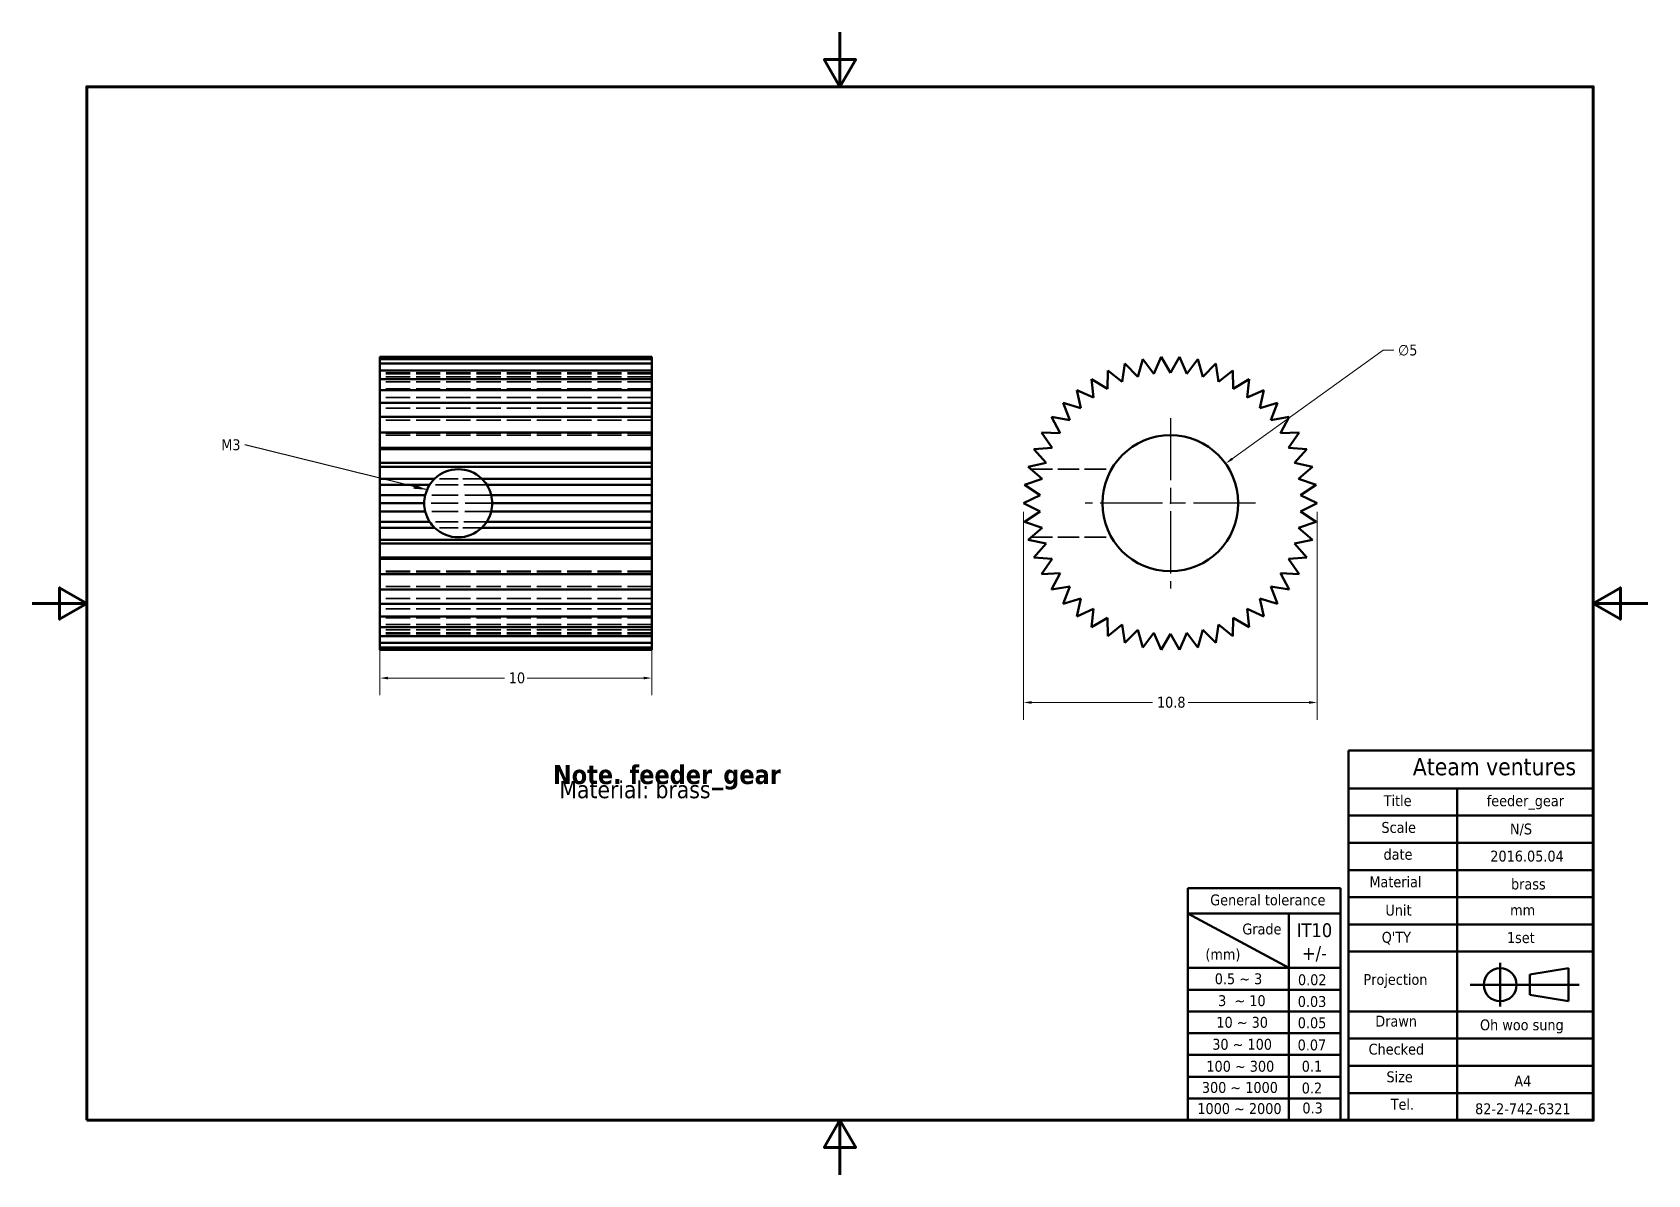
# Model space of a CAD drawing. Header units: millimetres. Extents: x 0 to 59.4, y 0 to 42.
import ezdxf
from ezdxf.enums import TextEntityAlignment as Align

# ---------------------------------------------------------------- set-up
doc = ezdxf.new("R2010")
doc.units = ezdxf.units.MM
doc.header["$LTSCALE"] = 0.2
doc.linetypes.add('CHAIN', pattern=[0.7087, 0.4724, -0.0591, 0.1181, -0.0591])
doc.linetypes.add('DASHED', pattern=[0.2067, 0.1654, -0.0413])
for name, color, linetype, lineweight in [('Border (ANSI)', 7, 'Continuous', 70), ('Center Mark (ANSI)', 7, 'Continuous', 25), ('Dimension (ANSI)', 7, 'Continuous', 25), ('Hidden (ANSI)', 7, 'DASHED', 35), ('Symbol (ANSI)', 7, 'Continuous', 25), ('Title (ANSI)', 7, 'Continuous', 50), ('Visible (ANSI)', 7, 'Continuous', 50)]:
    doc.layers.add(name, color=color, linetype=linetype, lineweight=lineweight)
doc.styles.add('Note Text (ANSI)', font='tahoma.ttf')
doc.dimstyles.new('Default - mm (ANSI)', dxfattribs={"dimscale": 0.2, "dimtxt": 2, "dimasz": 1.5, "dimexe": 3.175, "dimexo": 1.6002, "dimgap": 0.8, "dimtad": 0, "dimtoh": 1, "dimrnd": 1e-08, "dimzin": 12, "dimdsep": 46, "dimtxsty": 'Note Text (ANSI)', "dimcen": 0.09, "dimdle": 10, "dimclrd": 256, "dimclre": 256, "dimclrt": 256, "dimadec": 1, "dimazin": 3, "dimtfac": 0.65, "dimtofl": 0, "dimtmove": 0, "dimatfit": 3, "dimfxl": 1, "dimtolj": 1, "dimtzin": 4, "dimlwd": 15, "dimlwe": 15, "dimarcsym": 0})
doc.dimstyles.new('Default - mm (ANSI)$7', dxfattribs={"dimscale": 0.2, "dimtxt": 2, "dimasz": 2.5, "dimexe": 3.175, "dimexo": 1.6002, "dimgap": 0.8, "dimtad": 0, "dimtoh": 1, "dimrnd": 1e-08, "dimzin": 12, "dimdsep": 46, "dimtxsty": 'Note Text (ANSI)', "dimcen": 0.09, "dimdle": 10, "dimclrd": 256, "dimclre": 256, "dimclrt": 256, "dimadec": 1, "dimazin": 3, "dimtfac": 0.65, "dimtofl": 0, "dimtmove": 0, "dimatfit": 3, "dimfxl": 1, "dimtolj": 1, "dimtzin": 4, "dimlwd": -1, "dimlwe": 15, "dimarcsym": 0})

# ---------------------------------------------------------------- blocks, each defined once
blk = doc.blocks.new('Borders Default Border')
at = {"layer": 'Border (ANSI)', "flags": 128}
for points in [[(148.5, 210), (148.5, 200), (145.61, 205), (151.39, 205), (148.5, 200)], [(10, 10), (10, 200), (287, 200), (287, 10), (10, 10)], [(0, 105), (10, 105), (5, 107.89), (5, 102.11), (10, 105)], [(297, 105), (287, 105), (292, 107.89), (292, 102.11), (287, 105)], [(148.5, 0), (148.5, 10), (145.61, 5), (151.39, 5), (148.5, 10)]]:
    blk.add_lwpolyline(points, dxfattribs=at)
blk = doc.blocks.new('Title Blocks ANSI - Large')
at = {"layer": 'Title (ANSI)'}
for p, q in [((213.43, -53.73), (168.43, -53.73)), ((168.43, -53.73), (168.43, -121.73)), ((213.43, -121.73), (213.43, -53.73)), ((168.43, -60.73), (213.43, -60.73)), ((188.43, -60.73), (188.43, -121.73)), ((168.43, -65.73), (213.43, -65.73)), ((168.43, -70.73), (213.43, -70.73)), ((168.43, -75.73), (213.43, -75.73)), ((138.87, -79.09), (138.87, -121.73)), ((166.93, -79.09), (138.87, -79.09)), ((138.87, -79.09), (166.93, -79.09)), ((166.93, -83.74), (166.93, -79.09)), ((168.43, -80.73), (213.43, -80.73)), ((138.87, -83.74), (166.93, -83.74)), ((138.87, -83.74), (157.45, -93.73)), ((157.45, -83.74), (157.45, -121.73)), ((166.93, -83.74), (166.93, -121.73)), ((168.43, -85.73), (213.43, -85.73)), ((168.43, -90.73), (213.43, -90.73)), ((138.87, -93.73), (166.93, -93.73)), ((196.31, -92.79), (196.31, -100.79)), ((208.89, -93.78), (201.74, -94.91)), ((201.74, -94.91), (201.74, -98.69)), ((208.89, -93.78), (208.89, -99.84)), ((138.87, -97.73), (166.93, -97.73)), ((190.81, -96.83), (210.84, -96.83)), ((208.89, -99.84), (201.74, -98.69)), ((138.87, -101.73), (166.93, -101.73)), ((168.43, -101.73), (213.43, -101.73)), ((138.87, -105.73), (166.93, -105.73)), ((168.43, -106.73), (213.43, -106.73)), ((138.87, -109.73), (166.93, -109.73)), ((168.43, -111.73), (213.43, -111.73)), ((138.87, -113.73), (166.93, -113.73)), ((138.87, -117.73), (166.93, -117.73)), ((168.43, -116.73), (213.43, -116.73)), ((138.87, -121.73), (166.93, -121.73)), ((168.43, -121.73), (166.93, -121.73)), ((168.43, -121.73), (213.43, -121.73))]:
    blk.add_line(p, q, dxfattribs=at)
blk.add_circle((196.31, -96.83), 3.03, dxfattribs=at)
at = {"layer": 'Title (ANSI)', "style": 'Note Text (ANSI)'}
for s, p in [('2016.05.04', (194.49, -74.77)), ('brass', (198.3, -79.9)), ('mm', (198.14, -84.68)), ('1set', (197.55, -89.75)), ('Oh woo sung', (192.6, -105.79))]:
    blk.add_text(s, height=2, dxfattribs=at).set_placement(p, align=Align.BOTTOM_LEFT)
for s, p in [('Drawn', (173.35, -102.51)), ('Checked', (172.12, -107.66))]:
    blk.add_text(s, height=2, dxfattribs=at).set_placement(p, align=Align.TOP_LEFT)
at = {"layer": 'Title (ANSI)', "attachment_point": 1, "style": 'Note Text (ANSI)'}
for s, insert, char_height in [('\\fTahoma|b0|i0;\\H3.1750;Ateam ventures', (180.25, -55.14), 3.175), ('feeder_gear', (193.84, -62), 2), ('\\fTahoma|b0|i0;Scale', (174.48, -66.9), 2), ('\\fTahoma|b0|i0;N/S', (198.11, -67.18), 2), ('\\fTahoma|b0|i0;date', (174.86, -71.84), 2), ('\\fTahoma|b0|i0;Material', (172.26, -76.9), 2), ('\\fTahoma|b0|i0;General tolerance', (143, -80.22), 2), ('\\fTahoma|b0|i0;Unit', (175.21, -82.1), 2), ('\\fTahoma|b0|i0;Grade', (148.9, -85.57), 2), ("\\fTahoma|b0|i0;Q'TY", (174.53, -87.09), 2), ('\\fTahoma|b0|i0;0.5 ~ 3', (143.83, -94.72), 2), ('\\fTahoma|b0|i0;0.02', (159.13, -94.9), 2), ('\\fTahoma|b0|i0;Projection', (171.17, -94.84), 2), ('\\fTahoma|b0|i0;0.05', (159.09, -102.81), 2), ('\\fTahoma|b0|i0;30 ~ 100', (143.37, -106.76), 2), ('\\fTahoma|b0|i0;0.07', (159.07, -106.88), 2), ('\\fTahoma|b0|i0;100 ~ 300', (142.29, -110.8), 2), ('\\fTahoma|b0|i0;0.1', (159.82, -110.8), 2), ('\\fTahoma|b0|i0;Size', (175.4, -112.74), 2), ('\\fTahoma|b0|i0;300 ~ 1000', (141.46, -114.7), 2), ('A4', (198.91, -113.51), 2), ('\\fTahoma|b0|i0;1000 ~ 2000', (140.63, -118.58), 2), ('\\fTahoma|b0|i0;Tel.', (176.18, -117.79), 2), ('\\fTahoma|b0|i0;82-2-742-6321', (191.7, -118.62), 2)]:
    blk.add_mtext(s, dxfattribs=dict(at, insert=insert, char_height=char_height))
at = {"layer": 'Title (ANSI)', "char_height": 2, "attachment_point": 1, "style": 'Note Text (ANSI)'}
for s, insert, width in [('\\fTahoma|b0|i0;Title', (174.89, -61.97), 7.6254), ('\\fTahoma|b0|i0;(mm)', (142.11, -90.22), 7.6672), ('\\fTahoma|b0|i0;3  ~ 10', (144.45, -98.74), 9.081), ('\\fTahoma|b0|i0;0.03', (159.09, -98.9), 5.5653), ('\\fTahoma|b0|i0;10 ~ 30', (144.13, -102.72), 10.501), ('\\fTahoma|b0|i0;0.2', (159.82, -114.81), 5.4674), ('\\fTahoma|b0|i0;0.3', (159.94, -118.47), 5.7083)]:
    blk.add_mtext(s, dxfattribs=dict(at, insert=insert, width=width))
at = {"layer": 'Title (ANSI)', "insert": (162.16, -85.52), "char_height": 2.54, "attachment_point": 2, "line_spacing_factor": 0.987884, "style": 'Note Text (ANSI)'}
blk.add_mtext('\\fTahoma|b0|i0;\\H2.5400;IT10\\P+/-', dxfattribs=at)
blk = doc.blocks.new('*D6')
at = {"layer": 'Defpoints', "color": 0, "transparency": 16777216}
for p in [(43.876, 26.145), (39.818, 23.224)]:
    blk.add_point(p, dxfattribs=at)
at = {"layer": 'Dimension (ANSI)', "lineweight": 15, "transparency": 16777216}
for p, q in [((49.671, 30.316), (44.12, 26.32)), ((50.06, 30.316), (49.671, 30.316)), ((41.829, 24.685), (41.865, 24.685)), ((41.847, 24.667), (41.847, 24.703))]:
    blk.add_line(p, q, dxfattribs=at)
at = {"layer": 'Dimension (ANSI)', "transparency": 16777216}
blk.add_solid([(44.091, 26.361), (44.149, 26.28), (43.876, 26.145)], dxfattribs=at)
at = {"layer": 'Dimension (ANSI)', "lineweight": 18, "transparency": 16777216, "insert": (50.22, 30.52), "char_height": 0.4, "attachment_point": 1, "style": 'Note Text (ANSI)'}
blk.add_mtext('\\A1;∅5', dxfattribs=at)
blk = doc.blocks.new('*D7')
at = {"layer": 'Defpoints', "color": 0, "transparency": 16777216}
for p in [(12.78, 26.729), (22.78, 26.729), (22.78, 18.259)]:
    blk.add_point(p, dxfattribs=at)
at = {"layer": 'Dimension (ANSI)', "lineweight": 15, "transparency": 16777216}
for p, q in [((12.78, 26.409), (12.78, 17.624)), ((22.78, 26.409), (22.78, 17.624)), ((13.08, 18.259), (17.361, 18.259)), ((22.48, 18.259), (18.199, 18.259))]:
    blk.add_line(p, q, dxfattribs=at)
at = {"layer": 'Dimension (ANSI)', "transparency": 16777216}
for points in [[(13.08, 18.309), (13.08, 18.209), (12.78, 18.259)], [(22.48, 18.309), (22.48, 18.209), (22.78, 18.259)]]:
    blk.add_solid(points, dxfattribs=at)
at = {"layer": 'Dimension (ANSI)', "lineweight": 18, "transparency": 16777216, "insert": (17.521, 18.467), "char_height": 0.4, "attachment_point": 1, "style": 'Note Text (ANSI)'}
blk.add_mtext('\\A1;10', dxfattribs=at)
blk = doc.blocks.new('*D8')
at = {"layer": 'Defpoints', "color": 0, "transparency": 16777216}
for p in [(36.447, 24.685), (47.247, 24.685), (36.447, 17.361)]:
    blk.add_point(p, dxfattribs=at)
at = {"layer": 'Dimension (ANSI)', "lineweight": 15, "transparency": 16777216}
for p, q in [((36.447, 24.365), (36.447, 16.726)), ((47.247, 24.365), (47.247, 16.726)), ((36.747, 17.361), (41.194, 17.361)), ((46.947, 17.361), (42.501, 17.361))]:
    blk.add_line(p, q, dxfattribs=at)
at = {"layer": 'Dimension (ANSI)', "transparency": 16777216}
for points in [[(36.747, 17.411), (36.747, 17.311), (36.447, 17.361)], [(46.947, 17.411), (46.947, 17.311), (47.247, 17.361)]]:
    blk.add_solid(points, dxfattribs=at)
at = {"layer": 'Dimension (ANSI)', "lineweight": 18, "transparency": 16777216, "insert": (41.354, 17.57), "char_height": 0.4, "attachment_point": 1, "style": 'Note Text (ANSI)'}
blk.add_mtext('\\A1;10.8', dxfattribs=at)

msp = doc.modelspace()

# ---------------------------------------------------------------- linework, layer by layer
at = {"layer": 'Center Mark (ANSI)', "linetype": 'CHAIN', "ltscale": 24.192183}
for p, q in [((41.847, 27.82), (41.847, 21.55)), ((44.982, 24.685), (38.712, 24.685))]:
    msp.add_line(p, q, dxfattribs=at)
at = {"layer": 'Hidden (ANSI)', "ltscale": 26.877386}
for p, q in [((22.78, 29.485), (12.78, 29.485)), ((22.78, 29.447), (12.78, 29.447)), ((22.78, 29.334), (12.78, 29.334)), ((22.78, 29.148), (12.78, 29.148)), ((22.78, 28.891), (12.78, 28.891)), ((22.78, 28.568), (12.78, 28.568)), ((22.78, 28.184), (12.78, 28.184)), ((22.78, 27.745), (12.78, 27.745)), ((22.78, 27.257), (12.78, 27.257)), ((22.78, 27.185), (12.78, 27.185)), ((22.78, 22.185), (12.78, 22.185)), ((22.78, 22.113), (12.78, 22.113)), ((22.78, 21.625), (12.78, 21.625)), ((22.78, 21.186), (12.78, 21.186)), ((22.78, 20.801), (12.78, 20.801)), ((22.78, 20.478), (12.78, 20.478)), ((22.78, 20.222), (12.78, 20.222)), ((22.78, 20.035), (12.78, 20.035)), ((22.78, 19.922), (12.78, 19.922)), ((22.78, 19.884), (12.78, 19.884))]:
    msp.add_line(p, q, dxfattribs=at)
at = {"layer": 'Hidden (ANSI)', "ltscale": 20.996399}
for p, q in [((16.53, 25.584), (14.794, 25.584)), ((16.53, 23.785), (14.794, 23.785))]:
    msp.add_line(p, q, dxfattribs=at)
at = {"layer": 'Hidden (ANSI)', "ltscale": 23.845795}
for p, q in [((36.725, 25.935), (39.682, 25.935)), ((36.725, 23.435), (39.682, 23.435))]:
    msp.add_line(p, q, dxfattribs=at)
at = {"layer": 'Hidden (ANSI)', "ltscale": 29.344826}
for p, q in [((16.875, 24.986), (14.449, 24.986)), ((16.875, 24.383), (14.449, 24.383))]:
    msp.add_line(p, q, dxfattribs=at)
at = {"layer": 'Hidden (ANSI)', "ltscale": 25.421495}
for p, q in [((16.713, 25.362), (14.611, 25.362)), ((16.713, 24.008), (14.611, 24.008))]:
    msp.add_line(p, q, dxfattribs=at)
at = {"layer": 'Hidden (ANSI)', "ltscale": 30.237059}
msp.add_line((16.912, 24.685), (14.412, 24.685), dxfattribs=at)
at = {"layer": 'Visible (ANSI)'}
for p, q in [((12.78, 29.989), (12.78, 30.074)), ((22.78, 30.074), (12.78, 30.074)), ((12.78, 29.821), (12.78, 29.989)), ((22.78, 29.989), (12.78, 29.989)), ((12.78, 29.571), (12.78, 29.821)), ((22.78, 29.821), (12.78, 29.821)), ((22.78, 29.989), (22.78, 30.074)), ((22.78, 29.821), (22.78, 29.989)), ((22.78, 29.571), (22.78, 29.821)), ((40.08, 29.148), (40.178, 29.821)), ((40.178, 29.821), (40.653, 29.334)), ((40.653, 29.334), (40.835, 29.989)), ((40.835, 29.989), (41.245, 29.447)), ((41.245, 29.447), (41.508, 30.074)), ((41.508, 30.074), (41.847, 29.485)), ((41.847, 29.485), (42.186, 30.074)), ((42.186, 30.074), (42.449, 29.447)), ((42.449, 29.447), (42.859, 29.989)), ((42.859, 29.989), (43.041, 29.334)), ((43.041, 29.334), (43.516, 29.821)), ((43.516, 29.821), (43.614, 29.148)), ((12.78, 29.244), (12.78, 29.571)), ((22.78, 29.571), (12.78, 29.571)), ((12.78, 28.846), (12.78, 29.244)), ((22.78, 29.244), (12.78, 29.244)), ((22.78, 29.244), (22.78, 29.571)), ((22.78, 28.846), (22.78, 29.244)), ((39.026, 28.568), (38.954, 29.244)), ((38.954, 29.244), (39.535, 28.891)), ((39.535, 28.891), (39.548, 29.571)), ((39.548, 29.571), (40.08, 29.148)), ((43.614, 29.148), (44.146, 29.571)), ((44.146, 29.571), (44.16, 28.891)), ((44.16, 28.891), (44.741, 29.244)), ((44.741, 29.244), (44.669, 28.568)), ((12.78, 28.381), (12.78, 28.846)), ((22.78, 28.846), (12.78, 28.846)), ((22.78, 28.381), (22.78, 28.846)), ((38.561, 28.184), (38.405, 28.846)), ((38.405, 28.846), (39.026, 28.568)), ((44.669, 28.568), (45.289, 28.846)), ((45.289, 28.846), (45.133, 28.184)), ((12.78, 27.859), (12.78, 28.381)), ((22.78, 28.381), (12.78, 28.381)), ((22.78, 27.859), (22.78, 28.381)), ((38.148, 27.745), (37.911, 28.381)), ((37.911, 28.381), (38.561, 28.184)), ((45.133, 28.184), (45.784, 28.381)), ((45.784, 28.381), (45.546, 27.745)), ((12.78, 27.286), (12.78, 27.859)), ((22.78, 27.859), (12.78, 27.859)), ((22.78, 27.286), (22.78, 27.859)), ((37.794, 27.257), (37.478, 27.859)), ((37.478, 27.859), (38.148, 27.745)), ((45.546, 27.745), (46.216, 27.859)), ((46.216, 27.859), (45.9, 27.257)), ((12.78, 26.729), (12.78, 27.286)), ((22.78, 27.286), (12.78, 27.286)), ((22.78, 26.729), (22.78, 27.286)), ((37.504, 26.729), (37.115, 27.286)), ((37.115, 27.286), (37.794, 27.257)), ((45.9, 27.257), (46.579, 27.286)), ((46.579, 27.286), (46.191, 26.729)), ((12.78, 26.673), (12.78, 26.729)), ((22.78, 26.729), (12.78, 26.729)), ((12.78, 26.168), (12.78, 26.673)), ((22.78, 26.673), (12.78, 26.673)), ((12.78, 26.028), (12.78, 26.168)), ((22.78, 26.168), (12.78, 26.168)), ((22.78, 26.673), (22.78, 26.729)), ((22.78, 26.168), (22.78, 26.673)), ((22.78, 26.028), (22.78, 26.168)), ((36.617, 26.028), (37.282, 26.168)), ((36.826, 26.673), (37.504, 26.729)), ((37.282, 26.168), (36.826, 26.673)), ((46.191, 26.729), (46.868, 26.673)), ((46.868, 26.673), (46.413, 26.168)), ((46.413, 26.168), (47.077, 26.028)), ((22.78, 26.028), (12.78, 26.028)), ((12.78, 25.584), (12.78, 26.028)), ((14.794, 25.584), (12.78, 25.584)), ((12.78, 25.362), (12.78, 25.584)), ((22.78, 25.584), (16.53, 25.584)), ((22.78, 25.584), (22.78, 26.028)), ((22.78, 25.362), (22.78, 25.584)), ((36.49, 25.362), (37.132, 25.584)), ((37.132, 25.584), (36.617, 26.028)), ((47.077, 26.028), (46.562, 25.584)), ((46.562, 25.584), (47.205, 25.362)), ((14.611, 25.362), (12.78, 25.362)), ((12.78, 24.986), (12.78, 25.362)), ((14.449, 24.986), (12.78, 24.986)), ((12.78, 24.685), (12.78, 24.986)), ((22.78, 25.362), (16.713, 25.362)), ((22.78, 24.986), (16.875, 24.986)), ((22.78, 24.986), (22.78, 25.362)), ((22.78, 24.685), (22.78, 24.986)), ((36.447, 24.685), (37.056, 24.986)), ((37.056, 24.986), (36.49, 25.362)), ((47.205, 25.362), (46.638, 24.986)), ((46.638, 24.986), (47.247, 24.685)), ((14.412, 24.685), (12.78, 24.685)), ((12.78, 24.383), (12.78, 24.685)), ((14.449, 24.383), (12.78, 24.383)), ((12.78, 24.008), (12.78, 24.383)), ((22.78, 24.383), (16.875, 24.383)), ((22.78, 24.685), (16.912, 24.685)), ((22.78, 24.383), (22.78, 24.685)), ((22.78, 24.008), (22.78, 24.383)), ((37.056, 24.383), (36.447, 24.685)), ((36.49, 24.008), (37.056, 24.383)), ((47.247, 24.685), (46.638, 24.383)), ((46.638, 24.383), (47.205, 24.008)), ((14.611, 24.008), (12.78, 24.008)), ((12.78, 23.785), (12.78, 24.008)), ((14.794, 23.785), (12.78, 23.785)), ((12.78, 23.342), (12.78, 23.785)), ((22.78, 23.785), (16.53, 23.785)), ((22.78, 24.008), (16.713, 24.008)), ((22.78, 23.785), (22.78, 24.008)), ((22.78, 23.342), (22.78, 23.785)), ((37.132, 23.785), (36.49, 24.008)), ((36.617, 23.342), (37.132, 23.785)), ((47.205, 24.008), (46.562, 23.785)), ((46.562, 23.785), (47.077, 23.342)), ((12.78, 23.201), (12.78, 23.342)), ((22.78, 23.342), (12.78, 23.342)), ((12.78, 22.697), (12.78, 23.201)), ((22.78, 23.201), (12.78, 23.201)), ((22.78, 23.201), (22.78, 23.342)), ((22.78, 22.697), (22.78, 23.201)), ((37.282, 23.201), (36.617, 23.342)), ((36.826, 22.697), (37.282, 23.201)), ((47.077, 23.342), (46.413, 23.201)), ((46.413, 23.201), (46.868, 22.697)), ((12.78, 22.641), (12.78, 22.697)), ((22.78, 22.697), (12.78, 22.697)), ((12.78, 22.083), (12.78, 22.641)), ((22.78, 22.641), (12.78, 22.641)), ((22.78, 22.641), (22.78, 22.697)), ((22.78, 22.083), (22.78, 22.641)), ((37.504, 22.641), (36.826, 22.697)), ((37.115, 22.083), (37.504, 22.641)), ((46.868, 22.697), (46.191, 22.641)), ((46.191, 22.641), (46.579, 22.083)), ((12.78, 21.511), (12.78, 22.083)), ((22.78, 22.083), (12.78, 22.083)), ((22.78, 21.511), (22.78, 22.083)), ((37.794, 22.113), (37.115, 22.083)), ((37.478, 21.511), (37.794, 22.113)), ((46.579, 22.083), (45.9, 22.113)), ((45.9, 22.113), (46.216, 21.511)), ((12.78, 20.988), (12.78, 21.511)), ((22.78, 21.511), (12.78, 21.511)), ((22.78, 20.988), (22.78, 21.511)), ((38.148, 21.625), (37.478, 21.511)), ((37.911, 20.988), (38.148, 21.625)), ((46.216, 21.511), (45.546, 21.625)), ((45.546, 21.625), (45.784, 20.988)), ((12.78, 20.524), (12.78, 20.988)), ((22.78, 20.988), (12.78, 20.988)), ((22.78, 20.524), (22.78, 20.988)), ((38.561, 21.186), (37.911, 20.988)), ((38.405, 20.524), (38.561, 21.186)), ((39.026, 20.801), (38.405, 20.524)), ((38.954, 20.125), (39.026, 20.801)), ((45.289, 20.524), (44.669, 20.801)), ((44.669, 20.801), (44.741, 20.125)), ((45.784, 20.988), (45.133, 21.186)), ((45.133, 21.186), (45.289, 20.524)), ((12.78, 20.125), (12.78, 20.524)), ((22.78, 20.524), (12.78, 20.524)), ((22.78, 20.125), (22.78, 20.524)), ((39.535, 20.478), (38.954, 20.125)), ((39.548, 19.799), (39.535, 20.478)), ((40.08, 20.222), (39.548, 19.799)), ((40.178, 19.549), (40.08, 20.222)), ((43.614, 20.222), (43.516, 19.549)), ((44.146, 19.799), (43.614, 20.222)), ((44.16, 20.478), (44.146, 19.799)), ((44.741, 20.125), (44.16, 20.478)), ((22.78, 20.125), (12.78, 20.125)), ((12.78, 19.799), (12.78, 20.125)), ((12.78, 19.549), (12.78, 19.799)), ((22.78, 19.799), (12.78, 19.799)), ((22.78, 19.799), (22.78, 20.125)), ((22.78, 19.549), (22.78, 19.799)), ((40.653, 20.035), (40.178, 19.549)), ((40.835, 19.38), (40.653, 20.035)), ((41.245, 19.922), (40.835, 19.38)), ((41.508, 19.295), (41.245, 19.922)), ((41.847, 19.884), (41.508, 19.295)), ((42.186, 19.295), (41.847, 19.884)), ((42.449, 19.922), (42.186, 19.295)), ((42.859, 19.38), (42.449, 19.922)), ((43.041, 20.035), (42.859, 19.38)), ((43.516, 19.549), (43.041, 20.035)), ((12.78, 19.38), (12.78, 19.549)), ((22.78, 19.549), (12.78, 19.549)), ((12.78, 19.295), (12.78, 19.38)), ((22.78, 19.38), (12.78, 19.38)), ((22.78, 19.295), (12.78, 19.295)), ((22.78, 19.38), (22.78, 19.549)), ((22.78, 19.295), (22.78, 19.38))]:
    msp.add_line(p, q, dxfattribs=at)
msp.add_circle((41.847, 24.685), 2.5, dxfattribs=at)
for start, end in [(133.97886, 147.21831), (46.02114, 133.97886), (32.78169, 46.02114), (166.04658, 180), (147.21831, 166.04658), (13.95342, 32.78169), (0, 13.95342), (180, 193.95342), (193.95342, 212.78169), (327.21831, 346.04658), (346.04658, 0), (212.78169, 226.02114), (226.02114, 313.97886), (313.97886, 327.21831)]:
    msp.add_arc((15.662, 24.685), 1.25, start, end, dxfattribs=at)

# ---------------------------------------------------------------- block references
at = {"xscale": 0.2, "yscale": 0.2, "zscale": 0.2}
for name, p in [('Borders Default Border', (0, 0)), ('Title Blocks ANSI - Large', (14.714, 26.347))]:
    msp.add_blockref(name, p, dxfattribs=at)

# ---------------------------------------------------------------- texts
at = {"layer": 'Symbol (ANSI)', "insert": (7.656, 27.036), "char_height": 0.4, "attachment_point": 3, "style": 'Note Text (ANSI)'}
msp.add_mtext('{M3}', dxfattribs=at)
at = {"layer": 'Symbol (ANSI)', "insert": (19.144, 15.062), "char_height": 0.4, "width": 19.16476, "attachment_point": 1, "line_spacing_factor": 0.501841, "style": 'Note Text (ANSI)'}
msp.add_mtext('{\\fTahoma|b1|i0|c129|p34;\\H1.75x;Note. feeder_gear\\P\\fTahoma|b0|i0|c129|p34;\\H0.90714x; Material: brass\\H1.9674x; \\H0.50828x;\\P\\H2.1201x; }', dxfattribs=at)

# ---------------------------------------------------------------- dimensions: what is measured, and where the dimension line sits
at = {"layer": 'Dimension (ANSI)', "lineweight": 18}
dim = msp.add_diameter_dim_2p(p1=(39.818, 23.224), p2=(43.876, 26.145), dimstyle='Default - mm (ANSI)', override={"dimtih": 1, "dimdec": 2, "dimlfac": 1, "dimtp": 0, "dimtm": 0, "dimtdec": 2}, dxfattribs=at)
dim.commit()
dim.dimension.update_dxf_attribs({"geometry": '*D6', "text_midpoint": (50.565, 30.316), "dimtype": 163})
for base, p1, p2, picture, middle in [((22.78, 18.259), (12.78, 26.729), (22.78, 26.729), '*D7', (17.78, 18.259)), ((36.447, 17.361), (47.247, 24.685), (36.447, 24.685), '*D8', (41.847, 17.361))]:
    dim = msp.add_linear_dim(base=base, p1=p1, p2=p2, angle=180, dimstyle='Default - mm (ANSI)', override={"dimtoh": 0, "dimdec": 2, "dimtp": 0, "dimtm": 0, "dimtdec": 2, "dimatfit": 1}, dxfattribs=at)
    dim.commit()
    dim.dimension.update_dxf_attribs({"geometry": picture, "text_midpoint": middle, "dimtype": 160})

# ---------------------------------------------------------------- leaders
at = {"layer": 'Symbol (ANSI)', "annotation_type": 0, "has_hookline": 1, "hookline_direction": 1, "text_width": 0.653}
msp.add_leader([(14.515, 25.181), (7.816, 26.836)], dimstyle='Default - mm (ANSI)$7', override={"dimtad": 0}, dxfattribs=at)

doc.saveas('drawing.dxf')
